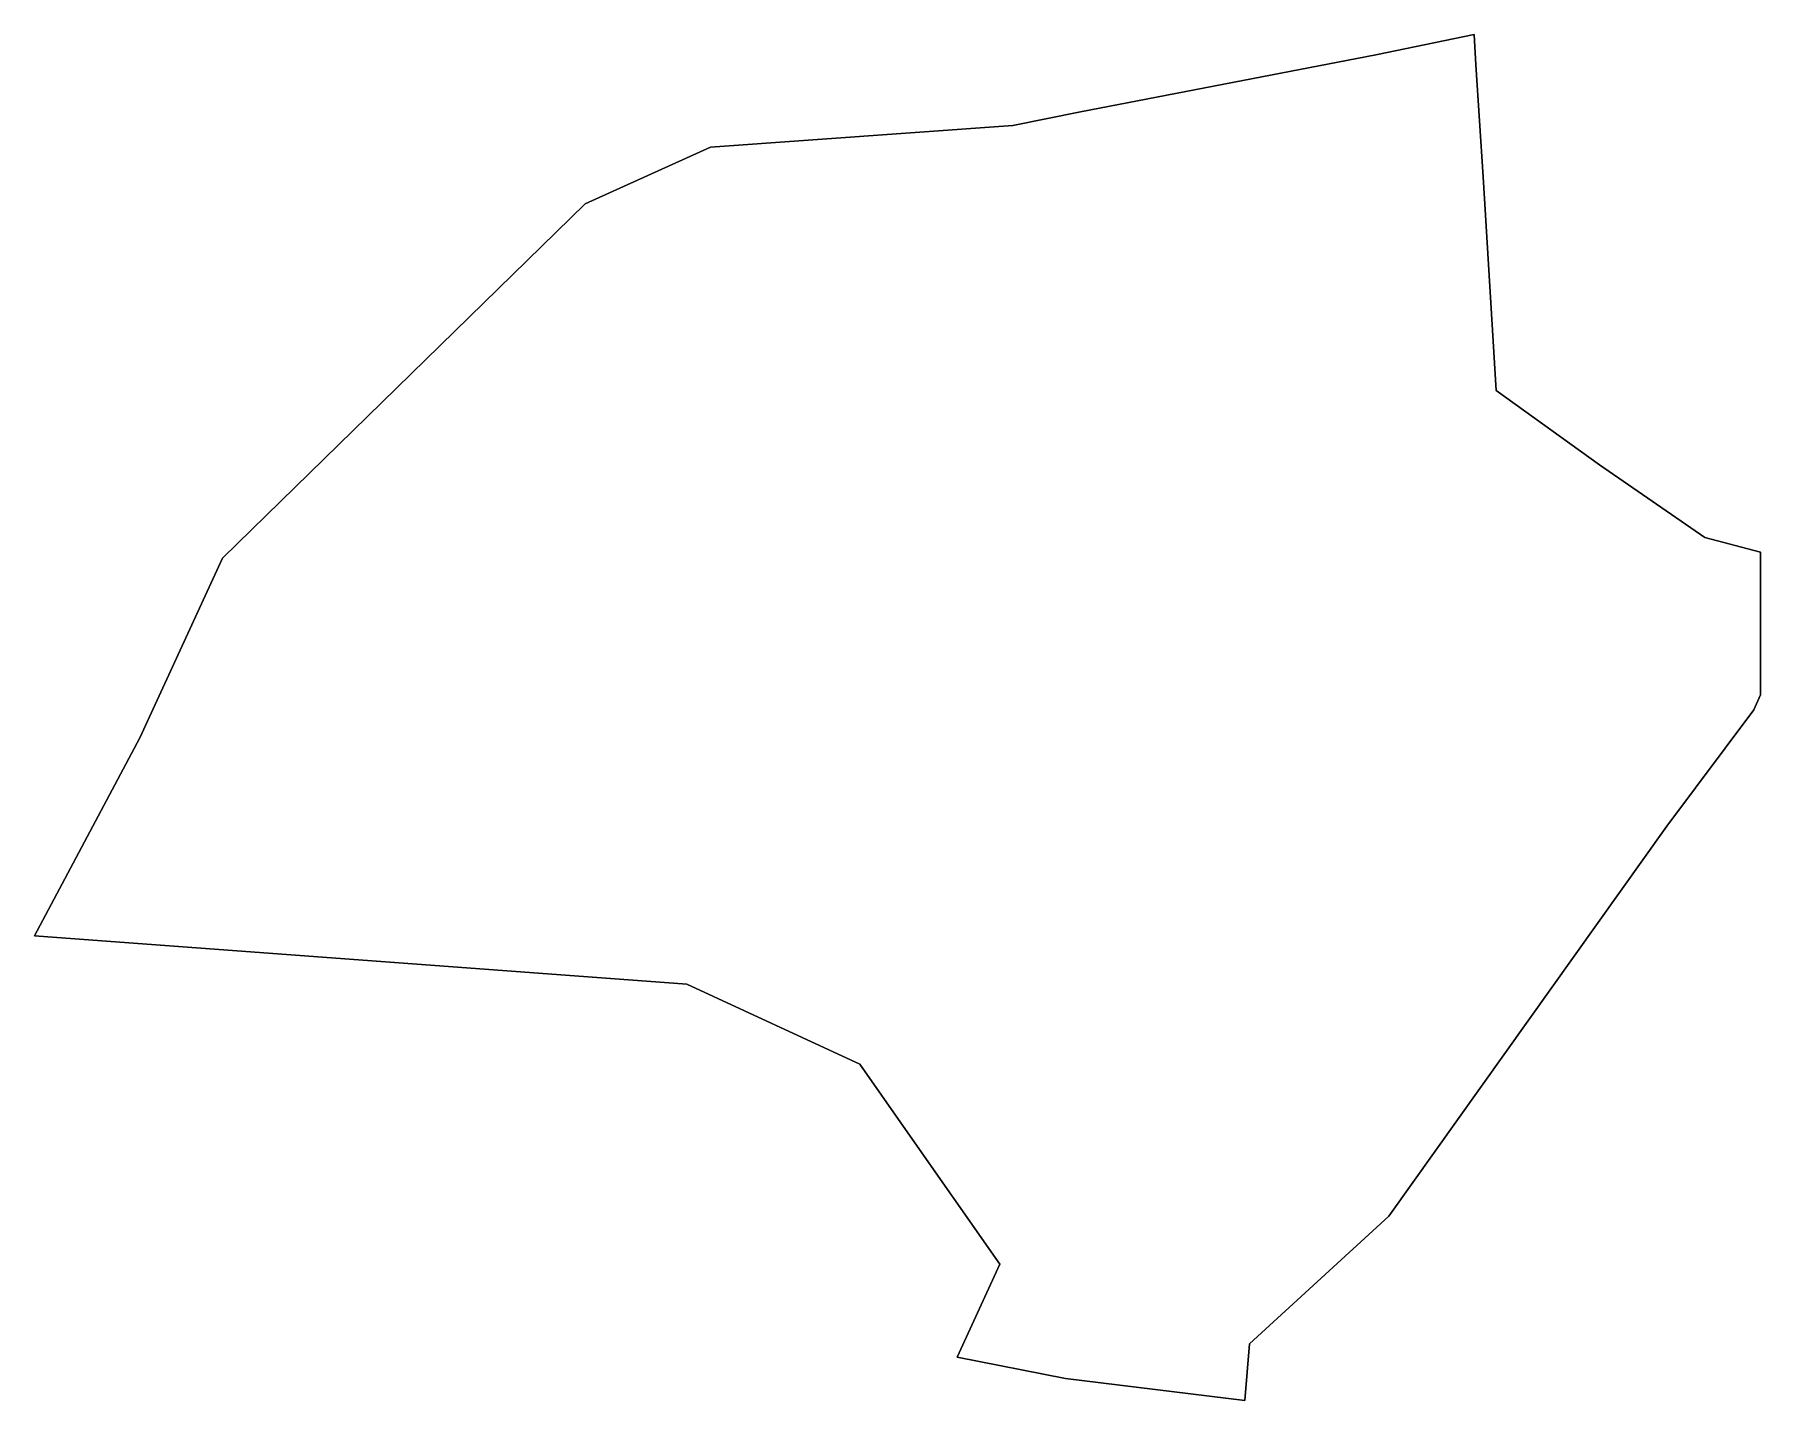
# Model space of a CAD drawing. Extents: x -81.21 to -78.8, y 45.71 to 47.62.
import ezdxf

# ---------------------------------------------------------------- set-up
doc = ezdxf.new("R2010")
doc.units = 0
doc.header["$MEASUREMENT"] = 0
doc.layers.add('GEO_', color=7, linetype='Continuous')

msp = doc.modelspace()

# ---------------------------------------------------------------- linework, layer by layer
at = {"layer": 'GEO_', "color": 7, "true_color": 0xffffff}
for p, q in [((-79.3375, 47.593), (-79.2, 47.6215)), ((-79.3375, 47.593), (-79.2, 47.6215)), ((-79.3375, 47.593), (-79.2, 47.6215)), ((-79.2, 47.6215), (-79.3375, 47.593)), ((-79.3375, 47.593), (-79.2, 47.6215)), ((-79.3375, 47.593), (-79.2, 47.6215)), ((-79.3375, 47.593), (-79.2, 47.6215)), ((-79.2, 47.6215), (-79.3375, 47.593)), ((-79.3375, 47.593), (-79.2, 47.6215)), ((-79.3375, 47.593), (-79.2, 47.6215)), ((-79.3375, 47.593), (-79.2, 47.6215)), ((-79.2, 47.6215), (-79.3375, 47.593)), ((-79.1975, 47.579), (-79.2, 47.6215)), ((-79.1975, 47.579), (-79.2, 47.6215)), ((-79.1975, 47.579), (-79.2, 47.6215)), ((-79.2, 47.6215), (-79.2, 47.6215)), ((-79.2, 47.6215), (-79.1975, 47.579)), ((-79.1975, 47.579), (-79.2, 47.6215)), ((-79.1975, 47.579), (-79.2, 47.6215)), ((-79.1975, 47.579), (-79.2, 47.6215)), ((-79.2, 47.6215), (-79.2, 47.6215)), ((-79.2, 47.6215), (-79.1975, 47.579)), ((-79.1975, 47.579), (-79.2, 47.6215)), ((-79.1975, 47.579), (-79.2, 47.6215)), ((-79.1975, 47.579), (-79.2, 47.6215)), ((-79.2, 47.6215), (-79.2, 47.6215)), ((-79.2, 47.6215), (-79.1975, 47.579)), ((-79.2, 47.6215), (-79.1975, 47.579)), ((-79.2, 47.6215), (-79.1975, 47.579)), ((-79.2, 47.6215), (-79.2, 47.6215)), ((-79.2, 47.6215), (-79.1975, 47.579)), ((-79.1975, 47.579), (-79.2, 47.6215)), ((-79.2, 47.6215), (-79.1975, 47.579)), ((-79.2, 47.6215), (-79.1975, 47.579)), ((-79.2, 47.6215), (-79.2, 47.6215)), ((-79.2, 47.6215), (-79.1975, 47.579)), ((-79.1975, 47.579), (-79.2, 47.6215)), ((-79.2, 47.6215), (-79.1975, 47.579)), ((-79.2, 47.6215), (-79.1975, 47.579)), ((-79.2, 47.6215), (-79.2, 47.6215)), ((-79.2, 47.6215), (-79.1975, 47.579)), ((-79.1975, 47.579), (-79.2, 47.6215)), ((-79.75, 47.5134), (-79.3375, 47.593)), ((-79.75, 47.5134), (-79.3375, 47.593)), ((-79.75, 47.5134), (-79.3375, 47.593)), ((-79.3375, 47.593), (-79.75, 47.5134)), ((-79.75, 47.5134), (-79.3375, 47.593)), ((-79.75, 47.5134), (-79.3375, 47.593)), ((-79.75, 47.5134), (-79.3375, 47.593)), ((-79.3375, 47.593), (-79.75, 47.5134)), ((-79.75, 47.5134), (-79.3375, 47.593)), ((-79.75, 47.5134), (-79.3375, 47.593)), ((-79.75, 47.5134), (-79.3375, 47.593)), ((-79.3375, 47.593), (-79.75, 47.5134)), ((-79.3375, 47.593), (-79.3375, 47.593)), ((-79.3375, 47.593), (-79.3375, 47.593)), ((-79.3375, 47.593), (-79.3375, 47.593)), ((-79.1875, 47.4225), (-79.1975, 47.579)), ((-79.1875, 47.4225), (-79.1975, 47.579)), ((-79.1875, 47.4225), (-79.1975, 47.579)), ((-79.1975, 47.579), (-79.1975, 47.579)), ((-79.1975, 47.579), (-79.1875, 47.4225)), ((-79.1875, 47.4225), (-79.1975, 47.579)), ((-79.1875, 47.4225), (-79.1975, 47.579)), ((-79.1875, 47.4225), (-79.1975, 47.579)), ((-79.1975, 47.579), (-79.1975, 47.579)), ((-79.1975, 47.579), (-79.1875, 47.4225)), ((-79.1875, 47.4225), (-79.1975, 47.579)), ((-79.1875, 47.4225), (-79.1975, 47.579)), ((-79.1875, 47.4225), (-79.1975, 47.579)), ((-79.1975, 47.579), (-79.1975, 47.579)), ((-79.1975, 47.579), (-79.1875, 47.4225)), ((-79.1975, 47.579), (-79.1875, 47.4225)), ((-79.1975, 47.579), (-79.1875, 47.4225)), ((-79.1975, 47.579), (-79.1975, 47.579)), ((-79.1975, 47.579), (-79.1875, 47.4225)), ((-79.1875, 47.4225), (-79.1975, 47.579)), ((-79.1975, 47.579), (-79.1875, 47.4225)), ((-79.1975, 47.579), (-79.1875, 47.4225)), ((-79.1975, 47.579), (-79.1975, 47.579)), ((-79.1975, 47.579), (-79.1875, 47.4225)), ((-79.1875, 47.4225), (-79.1975, 47.579)), ((-79.1975, 47.579), (-79.1875, 47.4225)), ((-79.1975, 47.579), (-79.1875, 47.4225)), ((-79.1975, 47.579), (-79.1975, 47.579)), ((-79.1975, 47.579), (-79.1875, 47.4225)), ((-79.1875, 47.4225), (-79.1975, 47.579)), ((-79.8444, 47.4945), (-79.75, 47.5134)), ((-79.8444, 47.4945), (-79.75, 47.5134)), ((-79.8444, 47.4945), (-79.75, 47.5134)), ((-79.75, 47.5134), (-79.8444, 47.4945)), ((-79.8444, 47.4945), (-79.75, 47.5134)), ((-79.8444, 47.4945), (-79.75, 47.5134)), ((-79.8444, 47.4945), (-79.75, 47.5134)), ((-79.75, 47.5134), (-79.8444, 47.4945)), ((-79.8444, 47.4945), (-79.75, 47.5134)), ((-79.8444, 47.4945), (-79.75, 47.5134)), ((-79.8444, 47.4945), (-79.75, 47.5134)), ((-79.75, 47.5134), (-79.8444, 47.4945)), ((-79.75, 47.5134), (-79.75, 47.5134)), ((-79.75, 47.5134), (-79.75, 47.5134)), ((-79.75, 47.5134), (-79.75, 47.5134)), ((-80.2667, 47.4642), (-79.8444, 47.4945)), ((-80.2667, 47.4642), (-79.8444, 47.4945)), ((-80.2667, 47.4642), (-79.8444, 47.4945)), ((-79.8444, 47.4945), (-80.2667, 47.4642)), ((-80.2667, 47.4642), (-79.8444, 47.4945)), ((-80.2667, 47.4642), (-79.8444, 47.4945)), ((-80.2667, 47.4642), (-79.8444, 47.4945)), ((-79.8444, 47.4945), (-80.2667, 47.4642)), ((-80.2667, 47.4642), (-79.8444, 47.4945)), ((-80.2667, 47.4642), (-79.8444, 47.4945)), ((-80.2667, 47.4642), (-79.8444, 47.4945)), ((-79.8444, 47.4945), (-80.2667, 47.4642)), ((-79.8444, 47.4945), (-79.8444, 47.4945)), ((-79.8444, 47.4945), (-79.8444, 47.4945)), ((-79.8444, 47.4945), (-79.8444, 47.4945)), ((-80.2667, 47.4642), (-80.4417, 47.3847)), ((-80.2667, 47.4642), (-80.4417, 47.3847)), ((-80.2667, 47.4642), (-80.4417, 47.3847)), ((-80.4417, 47.3847), (-80.2667, 47.4642)), ((-80.2667, 47.4642), (-80.4417, 47.3847)), ((-80.2667, 47.4642), (-80.4417, 47.3847)), ((-80.2667, 47.4642), (-80.4417, 47.3847)), ((-80.4417, 47.3847), (-80.2667, 47.4642)), ((-80.2667, 47.4642), (-80.4417, 47.3847)), ((-80.2667, 47.4642), (-80.4417, 47.3847)), ((-80.2667, 47.4642), (-80.4417, 47.3847)), ((-80.4417, 47.3847), (-80.2667, 47.4642)), ((-80.4417, 47.3847), (-80.2667, 47.4642)), ((-80.2667, 47.4642), (-80.4417, 47.3847)), ((-80.4417, 47.3847), (-80.2667, 47.4642)), ((-80.2667, 47.4642), (-80.4417, 47.3847)), ((-80.4417, 47.3847), (-80.2667, 47.4642)), ((-80.2667, 47.4642), (-80.4417, 47.3847)), ((-80.2667, 47.4642), (-80.2667, 47.4642)), ((-80.2667, 47.4642), (-80.2667, 47.4642)), ((-80.2667, 47.4642), (-80.2667, 47.4642)), ((-80.2667, 47.4642), (-80.2667, 47.4642)), ((-80.2667, 47.4642), (-80.2667, 47.4642)), ((-80.2667, 47.4642), (-80.2667, 47.4642)), ((-79.1875, 47.4225), (-79.1875, 47.4225)), ((-79.1694, 47.124), (-79.1875, 47.4225)), ((-79.1694, 47.124), (-79.1875, 47.4225)), ((-79.1694, 47.124), (-79.1875, 47.4225)), ((-79.1875, 47.4225), (-79.1875, 47.4225)), ((-79.1875, 47.4225), (-79.1694, 47.124)), ((-79.1694, 47.124), (-79.1875, 47.4225)), ((-79.1694, 47.124), (-79.1875, 47.4225)), ((-79.1694, 47.124), (-79.1875, 47.4225)), ((-79.1875, 47.4225), (-79.1875, 47.4225)), ((-79.1875, 47.4225), (-79.1694, 47.124)), ((-79.1875, 47.4225), (-79.1875, 47.4225)), ((-79.1875, 47.4225), (-79.1694, 47.124)), ((-79.1875, 47.4225), (-79.1694, 47.124)), ((-79.1875, 47.4225), (-79.1875, 47.4225)), ((-79.1875, 47.4225), (-79.1694, 47.124)), ((-79.1694, 47.124), (-79.1875, 47.4225)), ((-79.1875, 47.4225), (-79.1694, 47.124)), ((-79.1875, 47.4225), (-79.1694, 47.124)), ((-79.1875, 47.4225), (-79.1875, 47.4225)), ((-79.1875, 47.4225), (-79.1694, 47.124)), ((-79.1694, 47.124), (-79.1875, 47.4225)), ((-80.4417, 47.3847), (-80.9486, 46.8898)), ((-80.4417, 47.3847), (-80.9486, 46.8898)), ((-80.4417, 47.3847), (-80.9486, 46.8898)), ((-80.9486, 46.8898), (-80.4417, 47.3847)), ((-80.4417, 47.3847), (-80.9486, 46.8898)), ((-80.4417, 47.3847), (-80.9486, 46.8898)), ((-80.4417, 47.3847), (-80.9486, 46.8898)), ((-80.9486, 46.8898), (-80.4417, 47.3847)), ((-80.4417, 47.3847), (-80.9486, 46.8898)), ((-80.4417, 47.3847), (-80.9486, 46.8898)), ((-80.4417, 47.3847), (-80.9486, 46.8898)), ((-80.9486, 46.8898), (-80.4417, 47.3847)), ((-80.9486, 46.8898), (-80.4417, 47.3847)), ((-80.9486, 46.8898), (-80.4417, 47.3847)), ((-80.9486, 46.8898), (-80.4417, 47.3847)), ((-80.4417, 47.3847), (-80.9486, 46.8898)), ((-80.9486, 46.8898), (-80.4417, 47.3847)), ((-80.9486, 46.8898), (-80.4417, 47.3847)), ((-80.9486, 46.8898), (-80.4417, 47.3847)), ((-80.4417, 47.3847), (-80.9486, 46.8898)), ((-80.9486, 46.8898), (-80.4417, 47.3847)), ((-80.9486, 46.8898), (-80.4417, 47.3847)), ((-80.9486, 46.8898), (-80.4417, 47.3847)), ((-80.4417, 47.3847), (-80.9486, 46.8898)), ((-80.4417, 47.3847), (-80.4417, 47.3847)), ((-80.4417, 47.3847), (-80.4417, 47.3847)), ((-80.4417, 47.3847), (-80.4417, 47.3847)), ((-80.4417, 47.3847), (-80.4417, 47.3847)), ((-80.4417, 47.3847), (-80.4417, 47.3847)), ((-80.4417, 47.3847), (-80.4417, 47.3847)), ((-79.025, 47.0204), (-79.1694, 47.124)), ((-79.025, 47.0204), (-79.1694, 47.124)), ((-79.025, 47.0204), (-79.1694, 47.124)), ((-79.1694, 47.124), (-79.1694, 47.124)), ((-79.1694, 47.124), (-79.025, 47.0204)), ((-79.025, 47.0204), (-79.1694, 47.124)), ((-79.025, 47.0204), (-79.1694, 47.124)), ((-79.025, 47.0204), (-79.1694, 47.124)), ((-79.1694, 47.124), (-79.1694, 47.124)), ((-79.1694, 47.124), (-79.025, 47.0204)), ((-79.1694, 47.124), (-79.025, 47.0204)), ((-79.1694, 47.124), (-79.025, 47.0204)), ((-79.1694, 47.124), (-79.1694, 47.124)), ((-79.1694, 47.124), (-79.025, 47.0204)), ((-79.025, 47.0204), (-79.1694, 47.124)), ((-79.1694, 47.124), (-79.025, 47.0204)), ((-79.1694, 47.124), (-79.025, 47.0204)), ((-79.1694, 47.124), (-79.1694, 47.124)), ((-79.1694, 47.124), (-79.025, 47.0204)), ((-79.025, 47.0204), (-79.1694, 47.124)), ((-78.8778, 46.9188), (-79.025, 47.0204)), ((-78.8778, 46.9188), (-79.025, 47.0204)), ((-78.8778, 46.9188), (-79.025, 47.0204)), ((-79.025, 47.0204), (-79.025, 47.0204)), ((-79.025, 47.0204), (-78.8778, 46.9188)), ((-78.8778, 46.9188), (-79.025, 47.0204)), ((-78.8778, 46.9188), (-79.025, 47.0204)), ((-78.8778, 46.9188), (-79.025, 47.0204)), ((-79.025, 47.0204), (-79.025, 47.0204)), ((-79.025, 47.0204), (-78.8778, 46.9188)), ((-78.8778, 46.9188), (-79.025, 47.0204)), ((-78.8778, 46.9188), (-79.025, 47.0204)), ((-78.8778, 46.9188), (-79.025, 47.0204)), ((-79.025, 47.0204), (-79.025, 47.0204)), ((-79.025, 47.0204), (-78.8778, 46.9188)), ((-79.025, 47.0204), (-78.8778, 46.9188)), ((-79.025, 47.0204), (-78.8778, 46.9188)), ((-79.025, 47.0204), (-79.025, 47.0204)), ((-79.025, 47.0204), (-78.8778, 46.9188)), ((-78.8778, 46.9188), (-79.025, 47.0204)), ((-79.025, 47.0204), (-78.8778, 46.9188)), ((-79.025, 47.0204), (-78.8778, 46.9188)), ((-79.025, 47.0204), (-79.025, 47.0204)), ((-79.025, 47.0204), (-78.8778, 46.9188)), ((-78.8778, 46.9188), (-79.025, 47.0204)), ((-79.025, 47.0204), (-78.8778, 46.9188)), ((-79.025, 47.0204), (-78.8778, 46.9188)), ((-79.025, 47.0204), (-79.025, 47.0204)), ((-79.025, 47.0204), (-78.8778, 46.9188)), ((-78.8778, 46.9188), (-79.025, 47.0204)), ((-78.8, 46.8981), (-78.8778, 46.9188)), ((-78.8, 46.8981), (-78.8778, 46.9188)), ((-78.8, 46.8981), (-78.8778, 46.9188)), ((-78.8778, 46.9188), (-78.8778, 46.9188)), ((-78.8778, 46.9188), (-78.8, 46.8981)), ((-78.8, 46.8981), (-78.8778, 46.9188)), ((-78.8, 46.8981), (-78.8778, 46.9188)), ((-78.8, 46.8981), (-78.8778, 46.9188)), ((-78.8778, 46.9188), (-78.8778, 46.9188)), ((-78.8778, 46.9188), (-78.8, 46.8981)), ((-78.8, 46.8981), (-78.8778, 46.9188)), ((-78.8, 46.8981), (-78.8778, 46.9188)), ((-78.8, 46.8981), (-78.8778, 46.9188)), ((-78.8778, 46.9188), (-78.8778, 46.9188)), ((-78.8778, 46.9188), (-78.8, 46.8981)), ((-78.8778, 46.9188), (-78.8, 46.8981)), ((-78.8778, 46.9188), (-78.8, 46.8981)), ((-78.8778, 46.9188), (-78.8778, 46.9188)), ((-78.8778, 46.9188), (-78.8, 46.8981)), ((-78.8, 46.8981), (-78.8778, 46.9188)), ((-78.8778, 46.9188), (-78.8, 46.8981)), ((-78.8778, 46.9188), (-78.8, 46.8981)), ((-78.8778, 46.9188), (-78.8778, 46.9188)), ((-78.8778, 46.9188), (-78.8, 46.8981)), ((-78.8, 46.8981), (-78.8778, 46.9188)), ((-78.8778, 46.9188), (-78.8, 46.8981)), ((-78.8778, 46.9188), (-78.8, 46.8981)), ((-78.8778, 46.9188), (-78.8778, 46.9188)), ((-78.8778, 46.9188), (-78.8, 46.8981)), ((-78.8, 46.8981), (-78.8778, 46.9188)), ((-78.8, 46.6989), (-78.8, 46.8981)), ((-78.8, 46.6989), (-78.8, 46.8981)), ((-78.8, 46.6989), (-78.8, 46.8981)), ((-78.8, 46.8981), (-78.8, 46.8981)), ((-78.8, 46.8981), (-78.8, 46.6989)), ((-78.8, 46.6989), (-78.8, 46.8981)), ((-78.8, 46.6989), (-78.8, 46.8981)), ((-78.8, 46.6989), (-78.8, 46.8981)), ((-78.8, 46.8981), (-78.8, 46.8981)), ((-78.8, 46.8981), (-78.8, 46.6989)), ((-78.8, 46.6989), (-78.8, 46.8981)), ((-78.8, 46.6989), (-78.8, 46.8981)), ((-78.8, 46.6989), (-78.8, 46.8981)), ((-78.8, 46.8981), (-78.8, 46.8981)), ((-78.8, 46.8981), (-78.8, 46.6989)), ((-78.8, 46.6989), (-78.8, 46.8981)), ((-78.8, 46.6989), (-78.8, 46.8981)), ((-78.8, 46.6989), (-78.8, 46.8981)), ((-78.8, 46.8981), (-78.8, 46.8981)), ((-78.8, 46.8981), (-78.8, 46.6989)), ((-78.8, 46.6989), (-78.8, 46.8981)), ((-78.8, 46.6989), (-78.8, 46.8981)), ((-78.8, 46.6989), (-78.8, 46.8981)), ((-78.8, 46.8981), (-78.8, 46.8981)), ((-78.8, 46.8981), (-78.8, 46.6989)), ((-78.8, 46.6989), (-78.8, 46.8981)), ((-78.8, 46.6989), (-78.8, 46.8981)), ((-78.8, 46.6989), (-78.8, 46.8981)), ((-78.8, 46.8981), (-78.8, 46.8981)), ((-78.8, 46.8981), (-78.8, 46.6989)), ((-78.8, 46.8981), (-78.8, 46.8981)), ((-78.8, 46.8981), (-78.8, 46.8981)), ((-78.8, 46.8981), (-78.8, 46.8981)), ((-78.8, 46.8981), (-78.8, 46.6989)), ((-78.8, 46.8981), (-78.8, 46.6989)), ((-78.8, 46.8981), (-78.8, 46.8981)), ((-78.8, 46.8981), (-78.8, 46.6989)), ((-78.8, 46.6989), (-78.8, 46.8981)), ((-78.8, 46.8981), (-78.8, 46.6989)), ((-78.8, 46.8981), (-78.8, 46.6989)), ((-78.8, 46.8981), (-78.8, 46.8981)), ((-78.8, 46.8981), (-78.8, 46.6989)), ((-78.8, 46.6989), (-78.8, 46.8981)), ((-78.8, 46.8981), (-78.8, 46.6989)), ((-78.8, 46.8981), (-78.8, 46.6989)), ((-78.8, 46.8981), (-78.8, 46.8981)), ((-78.8, 46.8981), (-78.8, 46.6989)), ((-78.8, 46.6989), (-78.8, 46.8981)), ((-80.9486, 46.8898), (-81.0639, 46.6389)), ((-80.9486, 46.8898), (-81.0639, 46.6389)), ((-80.9486, 46.8898), (-81.0639, 46.6389)), ((-81.0639, 46.6389), (-80.9486, 46.8898)), ((-80.9486, 46.8898), (-81.0639, 46.6389)), ((-80.9486, 46.8898), (-81.0639, 46.6389)), ((-80.9486, 46.8898), (-81.0639, 46.6389)), ((-81.0639, 46.6389), (-80.9486, 46.8898)), ((-80.9486, 46.8898), (-81.0639, 46.6389)), ((-80.9486, 46.8898), (-81.0639, 46.6389)), ((-80.9486, 46.8898), (-81.0639, 46.6389)), ((-81.0639, 46.6389), (-80.9486, 46.8898)), ((-80.9486, 46.8898), (-81.0639, 46.6389)), ((-80.9486, 46.8898), (-81.0639, 46.6389)), ((-80.9486, 46.8898), (-81.0639, 46.6389)), ((-81.0639, 46.6389), (-80.9486, 46.8898)), ((-80.9486, 46.8898), (-81.0639, 46.6389)), ((-80.9486, 46.8898), (-81.0639, 46.6389)), ((-80.9486, 46.8898), (-81.0639, 46.6389)), ((-81.0639, 46.6389), (-80.9486, 46.8898)), ((-80.9486, 46.8898), (-81.0639, 46.6389)), ((-80.9486, 46.8898), (-81.0639, 46.6389)), ((-80.9486, 46.8898), (-81.0639, 46.6389)), ((-81.0639, 46.6389), (-80.9486, 46.8898)), ((-81.0639, 46.6389), (-80.9486, 46.8898)), ((-81.0639, 46.6389), (-80.9486, 46.8898)), ((-81.0639, 46.6389), (-80.9486, 46.8898)), ((-80.9486, 46.8898), (-81.0639, 46.6389)), ((-81.0639, 46.6389), (-80.9486, 46.8898)), ((-81.0639, 46.6389), (-80.9486, 46.8898)), ((-81.0639, 46.6389), (-80.9486, 46.8898)), ((-80.9486, 46.8898), (-81.0639, 46.6389)), ((-81.0639, 46.6389), (-80.9486, 46.8898)), ((-81.0639, 46.6389), (-80.9486, 46.8898)), ((-81.0639, 46.6389), (-80.9486, 46.8898)), ((-80.9486, 46.8898), (-81.0639, 46.6389)), ((-80.9486, 46.8898), (-80.9486, 46.8898)), ((-80.9486, 46.8898), (-80.9486, 46.8898)), ((-80.9486, 46.8898), (-80.9486, 46.8898)), ((-80.9486, 46.8898), (-80.9486, 46.8898)), ((-80.9486, 46.8898), (-80.9486, 46.8898)), ((-80.9486, 46.8898), (-80.9486, 46.8898)), ((-80.9486, 46.8898), (-80.9486, 46.8898)), ((-80.9486, 46.8898), (-80.9486, 46.8898)), ((-80.9486, 46.8898), (-80.9486, 46.8898)), ((-80.9486, 46.8898), (-80.9486, 46.8898)), ((-80.9486, 46.8898), (-80.9486, 46.8898)), ((-80.9486, 46.8898), (-80.9486, 46.8898)), ((-78.8094, 46.6779), (-78.8, 46.6989)), ((-78.8094, 46.6779), (-78.8, 46.6989)), ((-78.8094, 46.6779), (-78.8, 46.6989)), ((-78.8, 46.6989), (-78.8094, 46.6779)), ((-78.8094, 46.6779), (-78.8, 46.6989)), ((-78.8094, 46.6779), (-78.8, 46.6989)), ((-78.8094, 46.6779), (-78.8, 46.6989)), ((-78.8, 46.6989), (-78.8094, 46.6779)), ((-78.8094, 46.6779), (-78.8, 46.6989)), ((-78.8094, 46.6779), (-78.8, 46.6989)), ((-78.8094, 46.6779), (-78.8, 46.6989)), ((-78.8, 46.6989), (-78.8094, 46.6779)), ((-78.8094, 46.6779), (-78.8, 46.6989)), ((-78.8094, 46.6779), (-78.8, 46.6989)), ((-78.8094, 46.6779), (-78.8, 46.6989)), ((-78.8, 46.6989), (-78.8094, 46.6779)), ((-78.8094, 46.6779), (-78.8, 46.6989)), ((-78.8094, 46.6779), (-78.8, 46.6989)), ((-78.8094, 46.6779), (-78.8, 46.6989)), ((-78.8, 46.6989), (-78.8094, 46.6779)), ((-78.8094, 46.6779), (-78.8, 46.6989)), ((-78.8, 46.6989), (-78.8094, 46.6779)), ((-78.8, 46.6989), (-78.8094, 46.6779)), ((-78.8, 46.6989), (-78.8094, 46.6779)), ((-78.8, 46.6989), (-78.8094, 46.6779)), ((-78.8094, 46.6779), (-78.8, 46.6989)), ((-78.8, 46.6989), (-78.8094, 46.6779)), ((-78.8, 46.6989), (-78.8094, 46.6779)), ((-78.8, 46.6989), (-78.8094, 46.6779)), ((-78.8094, 46.6779), (-78.8, 46.6989)), ((-78.8, 46.6989), (-78.8094, 46.6779)), ((-78.8, 46.6989), (-78.8094, 46.6779)), ((-78.8, 46.6989), (-78.8094, 46.6779)), ((-78.8094, 46.6779), (-78.8, 46.6989)), ((-78.8, 46.6989), (-78.8, 46.6989)), ((-78.8, 46.6989), (-78.8, 46.6989)), ((-78.8, 46.6989), (-78.8, 46.6989)), ((-78.8, 46.6989), (-78.8, 46.6989)), ((-78.8, 46.6989), (-78.8, 46.6989)), ((-78.8, 46.6989), (-78.8, 46.6989)), ((-78.8, 46.6989), (-78.8, 46.6989)), ((-78.8, 46.6989), (-78.8, 46.6989)), ((-78.8, 46.6989), (-78.8, 46.6989)), ((-78.9306, 46.5153), (-78.8094, 46.6779)), ((-78.9306, 46.5153), (-78.8094, 46.6779)), ((-78.9306, 46.5153), (-78.8094, 46.6779)), ((-78.8094, 46.6779), (-78.9306, 46.5153)), ((-78.9306, 46.5153), (-78.8094, 46.6779)), ((-78.9306, 46.5153), (-78.8094, 46.6779)), ((-78.9306, 46.5153), (-78.8094, 46.6779)), ((-78.8094, 46.6779), (-78.9306, 46.5153)), ((-78.9306, 46.5153), (-78.8094, 46.6779)), ((-78.9306, 46.5153), (-78.8094, 46.6779)), ((-78.9306, 46.5153), (-78.8094, 46.6779)), ((-78.8094, 46.6779), (-78.9306, 46.5153)), ((-78.9306, 46.5153), (-78.8094, 46.6779)), ((-78.9306, 46.5153), (-78.8094, 46.6779)), ((-78.9306, 46.5153), (-78.8094, 46.6779)), ((-78.9306, 46.5153), (-78.8094, 46.6779)), ((-78.9306, 46.5153), (-78.8094, 46.6779)), ((-78.8094, 46.6779), (-78.9306, 46.5153)), ((-78.9306, 46.5153), (-78.8094, 46.6779)), ((-78.9306, 46.5153), (-78.8094, 46.6779)), ((-78.9306, 46.5153), (-78.8094, 46.6779)), ((-78.8094, 46.6779), (-78.9306, 46.5153)), ((-78.8094, 46.6779), (-78.9306, 46.5153)), ((-78.8094, 46.6779), (-78.9306, 46.5153)), ((-78.8094, 46.6779), (-78.9306, 46.5153)), ((-78.9306, 46.5153), (-78.8094, 46.6779)), ((-78.8094, 46.6779), (-78.9306, 46.5153)), ((-78.8094, 46.6779), (-78.9306, 46.5153)), ((-78.8094, 46.6779), (-78.9306, 46.5153)), ((-78.9306, 46.5153), (-78.8094, 46.6779)), ((-78.8094, 46.6779), (-78.9306, 46.5153)), ((-78.8094, 46.6779), (-78.9306, 46.5153)), ((-78.8094, 46.6779), (-78.9306, 46.5153)), ((-78.9306, 46.5153), (-78.8094, 46.6779)), ((-78.8094, 46.6779), (-78.8094, 46.6779)), ((-78.8094, 46.6779), (-78.8094, 46.6779)), ((-78.8094, 46.6779), (-78.8094, 46.6779)), ((-78.8094, 46.6779), (-78.8094, 46.6779)), ((-78.8094, 46.6779), (-78.8094, 46.6779)), ((-78.8094, 46.6779), (-78.8094, 46.6779)), ((-78.8094, 46.6779), (-78.8094, 46.6779)), ((-78.8094, 46.6779), (-78.8094, 46.6779)), ((-78.8094, 46.6779), (-78.8094, 46.6779)), ((-78.8094, 46.6779), (-78.8094, 46.6779)), ((-81.0639, 46.6389), (-81.2111, 46.3619)), ((-81.0639, 46.6389), (-81.2111, 46.3619)), ((-81.0639, 46.6389), (-81.2111, 46.3619)), ((-81.2111, 46.3619), (-81.0639, 46.6389)), ((-81.0639, 46.6389), (-81.2111, 46.3619)), ((-81.0639, 46.6389), (-81.2111, 46.3619)), ((-81.0639, 46.6389), (-81.2111, 46.3619)), ((-81.2111, 46.3619), (-81.0639, 46.6389)), ((-81.0639, 46.6389), (-81.2111, 46.3619)), ((-81.0639, 46.6389), (-81.2111, 46.3619)), ((-81.0639, 46.6389), (-81.2111, 46.3619)), ((-81.2111, 46.3619), (-81.0639, 46.6389)), ((-81.0639, 46.6389), (-81.2111, 46.3619)), ((-81.0639, 46.6389), (-81.2111, 46.3619)), ((-81.0639, 46.6389), (-81.2111, 46.3619)), ((-81.2111, 46.3619), (-81.0639, 46.6389)), ((-81.0639, 46.6389), (-81.2111, 46.3619)), ((-81.0639, 46.6389), (-81.2111, 46.3619)), ((-81.0639, 46.6389), (-81.2111, 46.3619)), ((-81.2111, 46.3619), (-81.0639, 46.6389)), ((-81.0639, 46.6389), (-81.2111, 46.3619)), ((-81.0639, 46.6389), (-81.2111, 46.3619)), ((-81.0639, 46.6389), (-81.2111, 46.3619)), ((-81.2111, 46.3619), (-81.0639, 46.6389)), ((-81.2111, 46.3619), (-81.0639, 46.6389)), ((-81.2111, 46.3619), (-81.0639, 46.6389)), ((-81.2111, 46.3619), (-81.0639, 46.6389)), ((-81.0639, 46.6389), (-81.2111, 46.3619)), ((-81.2111, 46.3619), (-81.0639, 46.6389)), ((-81.2111, 46.3619), (-81.0639, 46.6389)), ((-81.2111, 46.3619), (-81.0639, 46.6389)), ((-81.0639, 46.6389), (-81.2111, 46.3619)), ((-81.2111, 46.3619), (-81.0639, 46.6389)), ((-81.2111, 46.3619), (-81.0639, 46.6389)), ((-81.2111, 46.3619), (-81.0639, 46.6389)), ((-81.0639, 46.6389), (-81.2111, 46.3619)), ((-81.0639, 46.6389), (-81.0639, 46.6389)), ((-81.0639, 46.6389), (-81.0639, 46.6389)), ((-81.0639, 46.6389), (-81.0639, 46.6389)), ((-81.0639, 46.6389), (-81.0639, 46.6389)), ((-81.0639, 46.6389), (-81.0639, 46.6389)), ((-81.0639, 46.6389), (-81.0639, 46.6389)), ((-81.0639, 46.6389), (-81.0639, 46.6389)), ((-81.0639, 46.6389), (-81.0639, 46.6389)), ((-81.0639, 46.6389), (-81.0639, 46.6389)), ((-79.3194, 45.9703), (-78.9306, 46.5153)), ((-79.3194, 45.9703), (-78.9306, 46.5153)), ((-79.3194, 45.9703), (-78.9306, 46.5153)), ((-78.9306, 46.5153), (-79.3194, 45.9703)), ((-79.3194, 45.9703), (-78.9306, 46.5153)), ((-79.3194, 45.9703), (-78.9306, 46.5153)), ((-79.3194, 45.9703), (-78.9306, 46.5153)), ((-78.9306, 46.5153), (-79.3194, 45.9703)), ((-79.3194, 45.9703), (-78.9306, 46.5153)), ((-79.3194, 45.9703), (-78.9306, 46.5153)), ((-79.3194, 45.9703), (-78.9306, 46.5153)), ((-78.9306, 46.5153), (-79.3194, 45.9703)), ((-79.3194, 45.9703), (-78.9306, 46.5153)), ((-79.3194, 45.9703), (-78.9306, 46.5153)), ((-79.3194, 45.9703), (-78.9306, 46.5153)), ((-78.9306, 46.5153), (-79.3194, 45.9703)), ((-79.3194, 45.9703), (-78.9306, 46.5153)), ((-79.3194, 45.9703), (-78.9306, 46.5153)), ((-79.3194, 45.9703), (-78.9306, 46.5153)), ((-78.9306, 46.5153), (-79.3194, 45.9703)), ((-79.3194, 45.9703), (-78.9306, 46.5153)), ((-79.3194, 45.9703), (-78.9306, 46.5153)), ((-79.3194, 45.9703), (-78.9306, 46.5153)), ((-78.9306, 46.5153), (-79.3194, 45.9703)), ((-78.9306, 46.5153), (-79.3194, 45.9703)), ((-78.9306, 46.5153), (-79.3194, 45.9703)), ((-78.9306, 46.5153), (-79.3194, 45.9703)), ((-79.3194, 45.9703), (-78.9306, 46.5153)), ((-78.9306, 46.5153), (-79.3194, 45.9703)), ((-78.9306, 46.5153), (-79.3194, 45.9703)), ((-78.9306, 46.5153), (-79.3194, 45.9703)), ((-79.3194, 45.9703), (-78.9306, 46.5153)), ((-78.9306, 46.5153), (-79.3194, 45.9703)), ((-78.9306, 46.5153), (-79.3194, 45.9703)), ((-78.9306, 46.5153), (-79.3194, 45.9703)), ((-79.3194, 45.9703), (-78.9306, 46.5153)), ((-78.9306, 46.5153), (-78.9306, 46.5153)), ((-78.9306, 46.5153), (-78.9306, 46.5153)), ((-78.9306, 46.5153), (-78.9306, 46.5153)), ((-78.9306, 46.5153), (-78.9306, 46.5153)), ((-78.9306, 46.5153), (-78.9306, 46.5153)), ((-78.9306, 46.5153), (-78.9306, 46.5153)), ((-78.9306, 46.5153), (-78.9306, 46.5153)), ((-78.9306, 46.5153), (-78.9306, 46.5153)), ((-78.9306, 46.5153), (-78.9306, 46.5153)), ((-78.9306, 46.5153), (-78.9306, 46.5153)), ((-81.2111, 46.3619), (-81.2111, 46.3619)), ((-81.2111, 46.3619), (-81.2111, 46.3619)), ((-81.2111, 46.3619), (-81.2111, 46.3619)), ((-81.2111, 46.3619), (-81.2111, 46.3619)), ((-81.2111, 46.3619), (-81.2111, 46.3619)), ((-81.2111, 46.3619), (-81.2111, 46.3619)), ((-81.2111, 46.3619), (-80.3, 46.2946)), ((-80.3, 46.2946), (-81.2111, 46.3619)), ((-81.2111, 46.3619), (-81.2111, 46.3619)), ((-81.2111, 46.3619), (-80.3, 46.2946)), ((-80.3, 46.2946), (-81.2111, 46.3619)), ((-81.2111, 46.3619), (-81.2111, 46.3619)), ((-80.3, 46.2946), (-81.2111, 46.3619)), ((-80.3, 46.2946), (-81.2111, 46.3619)), ((-80.3, 46.2946), (-81.2111, 46.3619)), ((-81.2111, 46.3619), (-81.2111, 46.3619)), ((-81.2111, 46.3619), (-80.3, 46.2946)), ((-80.3, 46.2946), (-81.2111, 46.3619)), ((-80.3, 46.2946), (-81.2111, 46.3619)), ((-80.3, 46.2946), (-81.2111, 46.3619)), ((-81.2111, 46.3619), (-81.2111, 46.3619)), ((-81.2111, 46.3619), (-80.3, 46.2946)), ((-81.2111, 46.3619), (-81.2111, 46.3619)), ((-80.3, 46.2946), (-80.0583, 46.1826)), ((-80.3, 46.2946), (-80.0583, 46.1826)), ((-80.3, 46.2946), (-80.3, 46.2946)), ((-80.3, 46.2946), (-80.0583, 46.1826)), ((-80.0583, 46.1826), (-80.3, 46.2946)), ((-80.3, 46.2946), (-80.0583, 46.1826)), ((-80.3, 46.2946), (-80.0583, 46.1826)), ((-80.3, 46.2946), (-80.3, 46.2946)), ((-80.3, 46.2946), (-80.0583, 46.1826)), ((-80.0583, 46.1826), (-80.3, 46.2946)), ((-80.0583, 46.1826), (-80.3, 46.2946)), ((-80.0583, 46.1826), (-80.3, 46.2946)), ((-80.0583, 46.1826), (-80.3, 46.2946)), ((-80.3, 46.2946), (-80.3, 46.2946)), ((-80.3, 46.2946), (-80.0583, 46.1826)), ((-80.0583, 46.1826), (-80.3, 46.2946)), ((-80.0583, 46.1826), (-80.3, 46.2946)), ((-80.0583, 46.1826), (-80.3, 46.2946)), ((-80.3, 46.2946), (-80.3, 46.2946)), ((-80.3, 46.2946), (-80.0583, 46.1826)), ((-80.0583, 46.1826), (-79.9944, 46.0913)), ((-80.0583, 46.1826), (-79.9944, 46.0913)), ((-80.0583, 46.1826), (-80.0583, 46.1826)), ((-80.0583, 46.1826), (-79.9944, 46.0913)), ((-79.9944, 46.0913), (-80.0583, 46.1826)), ((-80.0583, 46.1826), (-79.9944, 46.0913)), ((-80.0583, 46.1826), (-79.9944, 46.0913)), ((-80.0583, 46.1826), (-80.0583, 46.1826)), ((-80.0583, 46.1826), (-79.9944, 46.0913)), ((-79.9944, 46.0913), (-80.0583, 46.1826)), ((-79.9944, 46.0913), (-80.0583, 46.1826)), ((-79.9944, 46.0913), (-80.0583, 46.1826)), ((-79.9944, 46.0913), (-80.0583, 46.1826)), ((-80.0583, 46.1826), (-80.0583, 46.1826)), ((-80.0583, 46.1826), (-79.9944, 46.0913)), ((-79.9944, 46.0913), (-80.0583, 46.1826)), ((-79.9944, 46.0913), (-80.0583, 46.1826)), ((-79.9944, 46.0913), (-80.0583, 46.1826)), ((-80.0583, 46.1826), (-80.0583, 46.1826)), ((-80.0583, 46.1826), (-79.9944, 46.0913)), ((-79.9944, 46.0913), (-79.8625, 45.9033)), ((-79.9944, 46.0913), (-79.8625, 45.9033)), ((-79.9944, 46.0913), (-79.9944, 46.0913)), ((-79.9944, 46.0913), (-79.8625, 45.9033)), ((-79.8625, 45.9033), (-79.9944, 46.0913)), ((-79.9944, 46.0913), (-79.8625, 45.9033)), ((-79.9944, 46.0913), (-79.8625, 45.9033)), ((-79.9944, 46.0913), (-79.9944, 46.0913)), ((-79.9944, 46.0913), (-79.8625, 45.9033)), ((-79.8625, 45.9033), (-79.9944, 46.0913)), ((-79.8625, 45.9033), (-79.9944, 46.0913)), ((-79.8625, 45.9033), (-79.9944, 46.0913)), ((-79.8625, 45.9033), (-79.9944, 46.0913)), ((-79.9944, 46.0913), (-79.9944, 46.0913)), ((-79.9944, 46.0913), (-79.8625, 45.9033)), ((-79.8625, 45.9033), (-79.9944, 46.0913)), ((-79.8625, 45.9033), (-79.9944, 46.0913)), ((-79.8625, 45.9033), (-79.9944, 46.0913)), ((-79.9944, 46.0913), (-79.9944, 46.0913)), ((-79.9944, 46.0913), (-79.8625, 45.9033)), ((-79.5139, 45.7919), (-79.3194, 45.9703)), ((-79.5139, 45.7919), (-79.3194, 45.9703)), ((-79.5139, 45.7919), (-79.3194, 45.9703)), ((-79.3194, 45.9703), (-79.5139, 45.7919)), ((-79.5139, 45.7919), (-79.3194, 45.9703)), ((-79.5139, 45.7919), (-79.3194, 45.9703)), ((-79.5139, 45.7919), (-79.3194, 45.9703)), ((-79.3194, 45.9703), (-79.5139, 45.7919)), ((-79.5139, 45.7919), (-79.3194, 45.9703)), ((-79.5139, 45.7919), (-79.3194, 45.9703)), ((-79.5139, 45.7919), (-79.3194, 45.9703)), ((-79.3194, 45.9703), (-79.5139, 45.7919)), ((-79.5139, 45.7919), (-79.3194, 45.9703)), ((-79.5139, 45.7919), (-79.3194, 45.9703)), ((-79.5139, 45.7919), (-79.3194, 45.9703)), ((-79.3194, 45.9703), (-79.5139, 45.7919)), ((-79.5139, 45.7919), (-79.3194, 45.9703)), ((-79.5139, 45.7919), (-79.3194, 45.9703)), ((-79.5139, 45.7919), (-79.3194, 45.9703)), ((-79.3194, 45.9703), (-79.5139, 45.7919)), ((-79.5139, 45.7919), (-79.3194, 45.9703)), ((-79.5139, 45.7919), (-79.3194, 45.9703)), ((-79.5139, 45.7919), (-79.3194, 45.9703)), ((-79.3194, 45.9703), (-79.5139, 45.7919)), ((-79.3194, 45.9703), (-79.5139, 45.7919)), ((-79.3194, 45.9703), (-79.5139, 45.7919)), ((-79.3194, 45.9703), (-79.5139, 45.7919)), ((-79.5139, 45.7919), (-79.3194, 45.9703)), ((-79.3194, 45.9703), (-79.5139, 45.7919)), ((-79.3194, 45.9703), (-79.5139, 45.7919)), ((-79.3194, 45.9703), (-79.5139, 45.7919)), ((-79.5139, 45.7919), (-79.3194, 45.9703)), ((-79.3194, 45.9703), (-79.5139, 45.7919)), ((-79.3194, 45.9703), (-79.5139, 45.7919)), ((-79.3194, 45.9703), (-79.5139, 45.7919)), ((-79.5139, 45.7919), (-79.3194, 45.9703)), ((-79.3194, 45.9703), (-79.3194, 45.9703)), ((-79.3194, 45.9703), (-79.3194, 45.9703)), ((-79.3194, 45.9703), (-79.3194, 45.9703)), ((-79.3194, 45.9703), (-79.3194, 45.9703)), ((-79.3194, 45.9703), (-79.3194, 45.9703)), ((-79.3194, 45.9703), (-79.3194, 45.9703)), ((-79.3194, 45.9703), (-79.3194, 45.9703)), ((-79.3194, 45.9703), (-79.3194, 45.9703)), ((-79.3194, 45.9703), (-79.3194, 45.9703)), ((-79.8625, 45.9033), (-79.9222, 45.7733)), ((-79.8625, 45.9033), (-79.9222, 45.7733)), ((-79.8625, 45.9033), (-79.9222, 45.7733)), ((-79.9222, 45.7733), (-79.8625, 45.9033)), ((-79.8625, 45.9033), (-79.9222, 45.7733)), ((-79.8625, 45.9033), (-79.9222, 45.7733)), ((-79.8625, 45.9033), (-79.9222, 45.7733)), ((-79.9222, 45.7733), (-79.8625, 45.9033)), ((-79.9222, 45.7733), (-79.8625, 45.9033)), ((-79.9222, 45.7733), (-79.8625, 45.9033)), ((-79.9222, 45.7733), (-79.8625, 45.9033)), ((-79.8625, 45.9033), (-79.9222, 45.7733)), ((-79.9222, 45.7733), (-79.8625, 45.9033)), ((-79.9222, 45.7733), (-79.8625, 45.9033)), ((-79.9222, 45.7733), (-79.8625, 45.9033)), ((-79.8625, 45.9033), (-79.9222, 45.7733)), ((-79.8625, 45.9033), (-79.8625, 45.9033)), ((-79.8625, 45.9033), (-79.8625, 45.9033)), ((-79.8625, 45.9033), (-79.8625, 45.9033)), ((-79.8625, 45.9033), (-79.8625, 45.9033)), ((-79.5203, 45.7128), (-79.5139, 45.7919)), ((-79.5203, 45.7128), (-79.5139, 45.7919)), ((-79.5203, 45.7128), (-79.5139, 45.7919)), ((-79.5139, 45.7919), (-79.5203, 45.7128)), ((-79.5203, 45.7128), (-79.5139, 45.7919)), ((-79.5203, 45.7128), (-79.5139, 45.7919)), ((-79.5203, 45.7128), (-79.5139, 45.7919)), ((-79.5139, 45.7919), (-79.5203, 45.7128)), ((-79.5203, 45.7128), (-79.5139, 45.7919)), ((-79.5203, 45.7128), (-79.5139, 45.7919)), ((-79.5203, 45.7128), (-79.5139, 45.7919)), ((-79.5139, 45.7919), (-79.5203, 45.7128)), ((-79.5203, 45.7128), (-79.5139, 45.7919)), ((-79.5203, 45.7128), (-79.5139, 45.7919)), ((-79.5203, 45.7128), (-79.5139, 45.7919)), ((-79.5139, 45.7919), (-79.5203, 45.7128)), ((-79.5203, 45.7128), (-79.5139, 45.7919)), ((-79.5203, 45.7128), (-79.5139, 45.7919)), ((-79.5203, 45.7128), (-79.5139, 45.7919)), ((-79.5139, 45.7919), (-79.5203, 45.7128)), ((-79.5203, 45.7128), (-79.5139, 45.7919)), ((-79.5203, 45.7128), (-79.5139, 45.7919)), ((-79.5203, 45.7128), (-79.5139, 45.7919)), ((-79.5139, 45.7919), (-79.5203, 45.7128)), ((-79.5139, 45.7919), (-79.5203, 45.7128)), ((-79.5139, 45.7919), (-79.5203, 45.7128)), ((-79.5139, 45.7919), (-79.5203, 45.7128)), ((-79.5203, 45.7128), (-79.5139, 45.7919)), ((-79.5139, 45.7919), (-79.5203, 45.7128)), ((-79.5139, 45.7919), (-79.5203, 45.7128)), ((-79.5139, 45.7919), (-79.5203, 45.7128)), ((-79.5203, 45.7128), (-79.5139, 45.7919)), ((-79.5139, 45.7919), (-79.5203, 45.7128)), ((-79.5139, 45.7919), (-79.5203, 45.7128)), ((-79.5139, 45.7919), (-79.5203, 45.7128)), ((-79.5203, 45.7128), (-79.5139, 45.7919)), ((-79.5139, 45.7919), (-79.5139, 45.7919)), ((-79.5139, 45.7919), (-79.5139, 45.7919)), ((-79.5139, 45.7919), (-79.5139, 45.7919)), ((-79.5139, 45.7919), (-79.5139, 45.7919)), ((-79.5139, 45.7919), (-79.5139, 45.7919)), ((-79.5139, 45.7919), (-79.5139, 45.7919)), ((-79.5139, 45.7919), (-79.5139, 45.7919)), ((-79.5139, 45.7919), (-79.5139, 45.7919)), ((-79.5139, 45.7919), (-79.5139, 45.7919)), ((-79.9222, 45.7733), (-79.7708, 45.7436)), ((-79.9222, 45.7733), (-79.7708, 45.7436)), ((-79.9222, 45.7733), (-79.9222, 45.7733)), ((-79.9222, 45.7733), (-79.7708, 45.7436)), ((-79.7708, 45.7436), (-79.9222, 45.7733)), ((-79.9222, 45.7733), (-79.7708, 45.7436)), ((-79.9222, 45.7733), (-79.7708, 45.7436)), ((-79.9222, 45.7733), (-79.9222, 45.7733)), ((-79.9222, 45.7733), (-79.7708, 45.7436)), ((-79.7708, 45.7436), (-79.9222, 45.7733)), ((-79.9222, 45.7733), (-79.9222, 45.7733)), ((-79.9222, 45.7733), (-79.9222, 45.7733)), ((-79.7708, 45.7436), (-79.9222, 45.7733)), ((-79.7708, 45.7436), (-79.9222, 45.7733)), ((-79.7708, 45.7436), (-79.9222, 45.7733)), ((-79.9222, 45.7733), (-79.9222, 45.7733)), ((-79.9222, 45.7733), (-79.7708, 45.7436)), ((-79.7708, 45.7436), (-79.9222, 45.7733)), ((-79.7708, 45.7436), (-79.9222, 45.7733)), ((-79.7708, 45.7436), (-79.9222, 45.7733)), ((-79.9222, 45.7733), (-79.9222, 45.7733)), ((-79.9222, 45.7733), (-79.7708, 45.7436)), ((-79.7708, 45.7436), (-79.9222, 45.7733)), ((-79.7708, 45.7436), (-79.9222, 45.7733)), ((-79.7708, 45.7436), (-79.9222, 45.7733)), ((-79.9222, 45.7733), (-79.9222, 45.7733)), ((-79.9222, 45.7733), (-79.7708, 45.7436)), ((-79.7708, 45.7436), (-79.5203, 45.7128)), ((-79.7708, 45.7436), (-79.5203, 45.7128)), ((-79.7708, 45.7436), (-79.7708, 45.7436)), ((-79.7708, 45.7436), (-79.5203, 45.7128)), ((-79.5203, 45.7128), (-79.7708, 45.7436)), ((-79.7708, 45.7436), (-79.5203, 45.7128)), ((-79.7708, 45.7436), (-79.5203, 45.7128)), ((-79.7708, 45.7436), (-79.7708, 45.7436)), ((-79.7708, 45.7436), (-79.5203, 45.7128)), ((-79.5203, 45.7128), (-79.7708, 45.7436)), ((-79.5203, 45.7128), (-79.7708, 45.7436)), ((-79.5203, 45.7128), (-79.7708, 45.7436)), ((-79.5203, 45.7128), (-79.7708, 45.7436)), ((-79.7708, 45.7436), (-79.7708, 45.7436)), ((-79.7708, 45.7436), (-79.5203, 45.7128)), ((-79.5203, 45.7128), (-79.7708, 45.7436)), ((-79.5203, 45.7128), (-79.7708, 45.7436)), ((-79.5203, 45.7128), (-79.7708, 45.7436)), ((-79.7708, 45.7436), (-79.7708, 45.7436)), ((-79.7708, 45.7436), (-79.5203, 45.7128)), ((-79.5203, 45.7128), (-79.7708, 45.7436)), ((-79.5203, 45.7128), (-79.7708, 45.7436)), ((-79.5203, 45.7128), (-79.7708, 45.7436)), ((-79.7708, 45.7436), (-79.7708, 45.7436)), ((-79.7708, 45.7436), (-79.5203, 45.7128)), ((-79.5203, 45.7128), (-79.5203, 45.7128)), ((-79.5203, 45.7128), (-79.5203, 45.7128)), ((-79.5203, 45.7128), (-79.5203, 45.7128)), ((-79.5203, 45.7128), (-79.5203, 45.7128)), ((-79.5203, 45.7128), (-79.5203, 45.7128)), ((-79.5203, 45.7128), (-79.5203, 45.7128)), ((-79.5203, 45.7128), (-79.5203, 45.7128)), ((-79.5203, 45.7128), (-79.5203, 45.7128)), ((-79.5203, 45.7128), (-79.5203, 45.7128)), ((-79.5203, 45.7128), (-79.5203, 45.7128)), ((-79.5203, 45.7128), (-79.5203, 45.7128)), ((-79.5203, 45.7128), (-79.5203, 45.7128))]:
    msp.add_line(p, q, dxfattribs=at)

doc.saveas('drawing.dxf')
